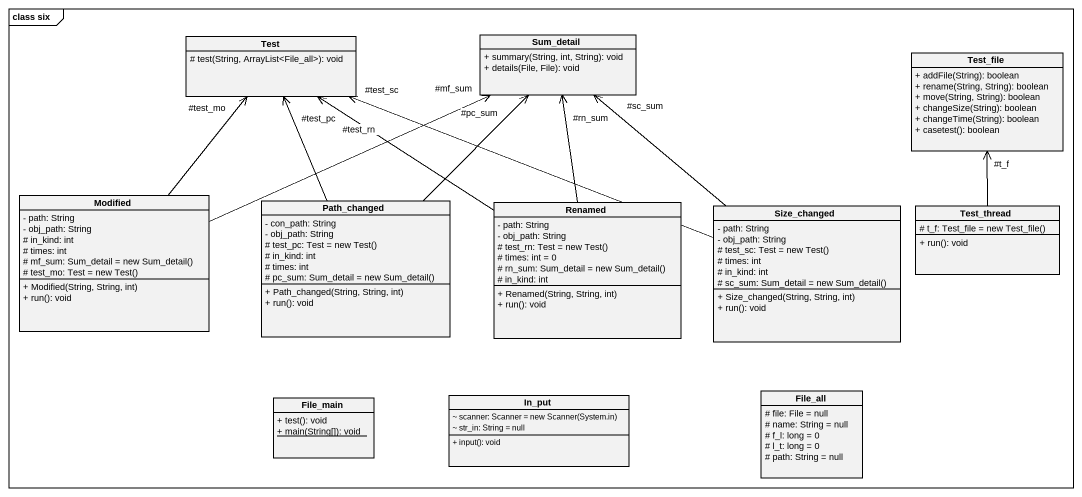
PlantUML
@startuml
mainframe class six
hide circle
hide empty members
skinparam classAttributeIconSize 0
class Test {
  # test(String, ArrayList<File_all>): void
}
class Sum_detail {
  + summary(String, int, String): void
  + details(File, File): void
}
class Test_file {
  + addFile(String): boolean
  + rename(String, String): boolean
  + move(String, String): boolean
  + changeSize(String): boolean
  + changeTime(String): boolean
  + casetest(): boolean
}
class Modified {
  - path: String
  - obj_path: String
  # in_kind: int
  # times: int
  {field} # mf_sum: Sum_detail = new Sum_detail()
  {field} # test_mo: Test = new Test()
  + Modified(String, String, int)
  + run(): void
}
class Path_changed {
  - con_path: String
  - obj_path: String
  {field} # test_pc: Test = new Test()
  # in_kind: int
  # times: int
  {field} # pc_sum: Sum_detail = new Sum_detail()
  + Path_changed(String, String, int)
  + run(): void
}
class Renamed {
  - path: String
  - obj_path: String
  {field} # test_rn: Test = new Test()
  # times: int = 0
  {field} # rn_sum: Sum_detail = new Sum_detail()
  # in_kind: int
  + Renamed(String, String, int)
  + run(): void
}
class Size_changed {
  - path: String
  - obj_path: String
  {field} # test_sc: Test = new Test()
  # times: int
  # in_kind: int
  {field} # sc_sum: Sum_detail = new Sum_detail()
  + Size_changed(String, String, int)
  + run(): void
}
class Test_thread {
  {field} # t_f: Test_file = new Test_file()
  + run(): void
}
class In_put {
  {field} ~ scanner: Scanner = new Scanner(System.in)
  ~ str_in: String = null
  + input(): void
}
class File_all {
  # file: File = null
  # name: String = null
  # f_l: long = 0
  # l_t: long = 0
  # path: String = null
}
class File_main {
  + test(): void
  {static} + main(String[]): void
}
Modified -up-> "#test_mo" Test
Modified -right-> "#mf_sum" Sum_detail
Path_changed -up-> "#test_pc" Test
Path_changed -up-> "#pc_sum" Sum_detail
Renamed -up-> "#test_rn" Test
Renamed -up-> "#rn_sum" Sum_detail
Size_changed -left-> "#test_sc" Test
Size_changed -up-> "#sc_sum" Sum_detail
Test_thread -up-> "#t_f" Test_file
@enduml
